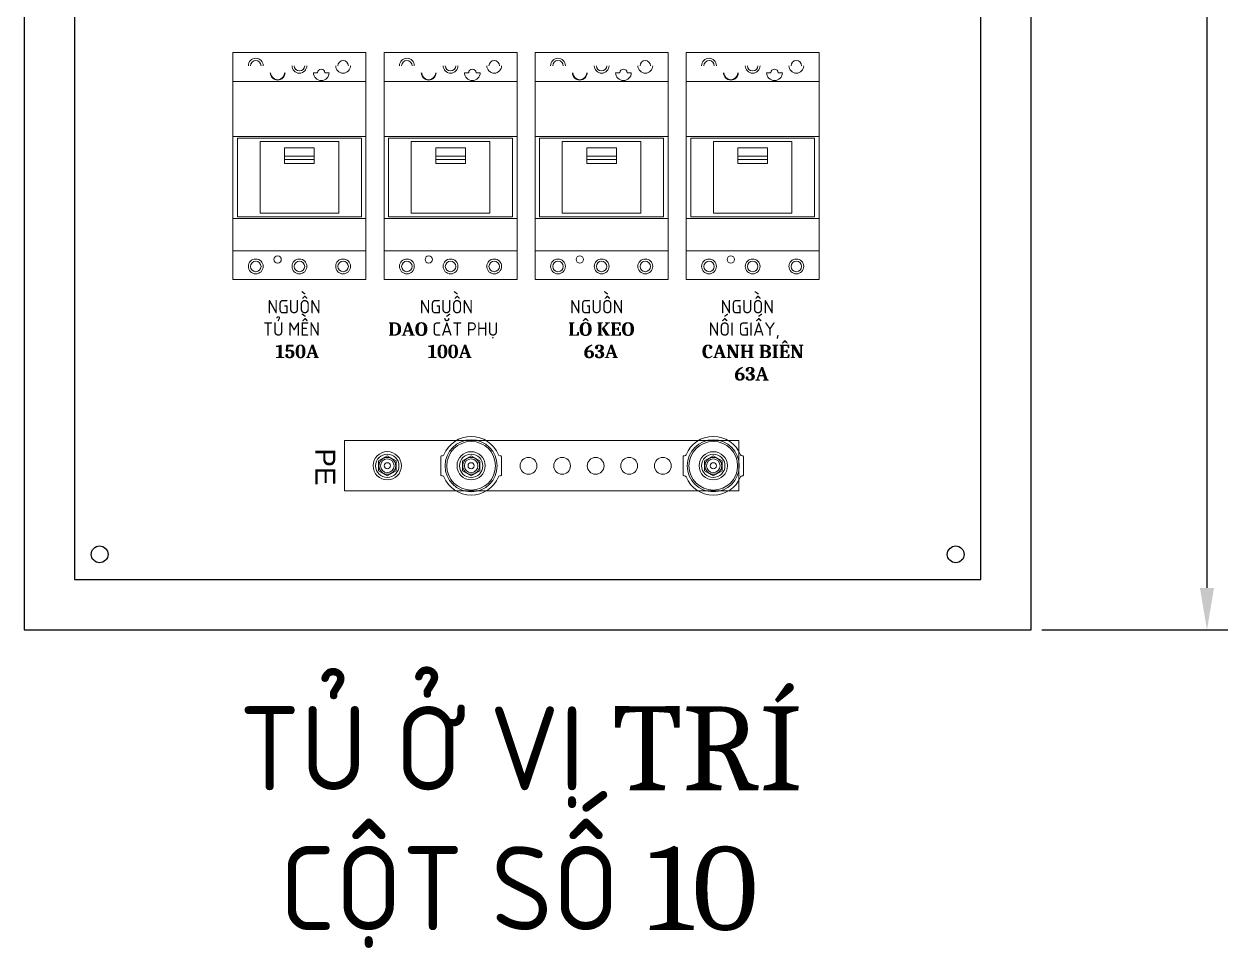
# Model space of a CAD drawing. Extents: x 223136 to 348136, y -32544 to -4064.
# Drawn here: x 239760 to 240478, y -31400 to -30849 of the extents above; entities that cross this region are included whole.
import ezdxf

# ---------------------------------------------------------------- set-up
doc = ezdxf.new("R2010")
doc.units = 0
doc.header["$LTSCALE"] = 20
doc.header["$MEASUREMENT"] = 0
doc.layers.add('busbar support', color=7, linetype='Continuous', lineweight=13)
doc.styles.add('Arial$001', font='arial.ttf', dxfattribs={"height": 0.828039})
doc.dimstyles.get("Standard").update_dxf_attribs({"dimtxt": 0.18, "dimasz": 0.18, "dimexe": 0.18, "dimexo": 0.0625, "dimgap": 0.09, "dimtad": 0, "dimtih": 1, "dimtoh": 1, "dimdec": 4, "dimzin": 0, "dimdsep": 46, "dimtxsty": 'Standard', "dimcen": 0.09, "dimadec": 0, "dimazin": 0, "dimtfac": 1, "dimtdec": 4, "dimtofl": 0, "dimtmove": 0, "dimatfit": 3, "dimfxl": 0, "dimtolj": 1, "dimtzin": 0, "dimarcsym": 0})

# ---------------------------------------------------------------- blocks, each defined once
blk = doc.blocks.new('*D65')
at = {"color": 0, "lineweight": -2, "transparency": 16777216}
for p, q in [((240366.75, -30410), (240477.67, -30410)), ((240465.17, -30435), (240465.17, -31185)), ((240366.75, -31210), (240477.67, -31210))]:
    blk.add_line(p, q, dxfattribs=at)
at = {"color": 0, "transparency": 16777216}
for points in [[(240461, -30435), (240469.33, -30435), (240465.17, -30410)], [(240461, -31185), (240469.33, -31185), (240465.17, -31210)]]:
    blk.add_solid(points, dxfattribs=at)
at = {"layer": 'Defpoints', "color": 0, "transparency": 16777216}
for p in [(240360.5, -30410), (240360.5, -31210), (240465.17, -31210)]:
    blk.add_point(p, dxfattribs=at)
at = {"color": 0, "transparency": 16777216, "insert": (240446.42, -30810), "char_height": 25, "attachment_point": 5, "rotation": 90}
blk.add_mtext('800', dxfattribs=at)
blk = doc.blocks.new('REGET')
at = {"layer": 'busbar support', "color": 40, "lineweight": 13, "ltscale": 0.6}
blk.add_lwpolyline([(259552.21, -230333.7), (259549.2, -230335.43), (259549.2, -230338.9), (259552.21, -230340.63), (259555.21, -230338.9), (259555.21, -230335.43)], close=True, dxfattribs=at)
for radius in [4.84, 4, 2.33, 1.06]:
    blk.add_circle((259552.21, -230337.17), radius, dxfattribs=at)

msp = doc.modelspace()

# ---------------------------------------------------------------- linework, layer by layer
at = {"lineweight": 0}
for p, q in [((239884.929, -31001.211), (239884.929, -30866.011)), ((239964.177, -30866.011), (239884.929, -30866.011)), ((239964.177, -31001.211), (239964.177, -30866.011)), ((239974.929, -31001.211), (239974.929, -30866.011)), ((240054.177, -30866.011), (239974.929, -30866.011)), ((240054.177, -31001.211), (240054.177, -30866.011)), ((240064.929, -31001.211), (240064.929, -30866.011)), ((240144.177, -30866.011), (240064.929, -30866.011)), ((240144.177, -31001.211), (240144.177, -30866.011)), ((240154.929, -31001.211), (240154.929, -30866.011)), ((240234.177, -30866.011), (240154.929, -30866.011)), ((240234.177, -31001.211), (240234.177, -30866.011)), ((239935.369, -30877.971), (239932.873, -30877.971)), ((239939.737, -30877.971), (239942.233, -30877.971)), ((240025.369, -30877.971), (240022.873, -30877.971)), ((240029.737, -30877.971), (240032.233, -30877.971)), ((240115.369, -30877.971), (240112.873, -30877.971)), ((240119.737, -30877.971), (240122.233, -30877.971)), ((240205.369, -30877.971), (240202.873, -30877.971)), ((240209.737, -30877.971), (240212.233, -30877.971)), ((239964.177, -30883.171), (239884.929, -30883.171)), ((240054.177, -30883.171), (239974.929, -30883.171)), ((240144.177, -30883.171), (240064.929, -30883.171)), ((240234.177, -30883.171), (240154.929, -30883.171)), ((239887.633, -30916.971), (239887.633, -30963.771)), ((239961.473, -30916.971), (239887.633, -30916.971)), ((239961.473, -30916.971), (239961.473, -30963.771)), ((239977.633, -30916.971), (239977.633, -30963.771)), ((240051.473, -30916.971), (239977.633, -30916.971)), ((240051.473, -30916.971), (240051.473, -30963.771)), ((240067.633, -30916.971), (240067.633, -30963.771)), ((240141.473, -30916.971), (240067.633, -30916.971)), ((240141.473, -30916.971), (240141.473, -30963.771)), ((240157.633, -30916.971), (240157.633, -30963.771)), ((240231.473, -30916.971), (240157.633, -30916.971)), ((240231.473, -30916.971), (240231.473, -30963.771)), ((239901.153, -30961.691), (239901.153, -30919.051)), ((239947.953, -30919.051), (239901.153, -30919.051)), ((239933.393, -30922.663), (239915.713, -30922.663)), ((239915.713, -30932.076), (239915.713, -30922.663)), ((239933.393, -30922.757), (239915.713, -30922.757)), ((239933.393, -30932.076), (239933.393, -30922.663)), ((239947.953, -30961.691), (239947.953, -30919.051)), ((239991.153, -30961.691), (239991.153, -30919.051)), ((240037.953, -30919.051), (239991.153, -30919.051)), ((240023.393, -30922.663), (240005.713, -30922.663)), ((240005.713, -30932.076), (240005.713, -30922.663)), ((240023.393, -30922.757), (240005.713, -30922.757)), ((240023.393, -30932.076), (240023.393, -30922.663)), ((240037.953, -30961.691), (240037.953, -30919.051)), ((240081.153, -30961.691), (240081.153, -30919.051)), ((240127.953, -30919.051), (240081.153, -30919.051)), ((240113.393, -30922.663), (240095.713, -30922.663)), ((240095.713, -30932.076), (240095.713, -30922.663)), ((240113.393, -30922.757), (240095.713, -30922.757)), ((240113.393, -30932.076), (240113.393, -30922.663)), ((240127.953, -30961.691), (240127.953, -30919.051)), ((240171.153, -30961.691), (240171.153, -30919.051)), ((240217.953, -30919.051), (240171.153, -30919.051)), ((240203.393, -30922.663), (240185.713, -30922.663)), ((240185.713, -30932.076), (240185.713, -30922.663)), ((240203.393, -30922.757), (240185.713, -30922.757)), ((240203.393, -30932.076), (240203.393, -30922.663)), ((240217.953, -30961.691), (240217.953, -30919.051)), ((239933.393, -30927.619), (239915.713, -30927.619)), ((239933.393, -30929.648), (239915.713, -30929.648)), ((240023.393, -30927.619), (240005.713, -30927.619)), ((240023.393, -30929.648), (240005.713, -30929.648)), ((240113.393, -30927.619), (240095.713, -30927.619)), ((240113.393, -30929.648), (240095.713, -30929.648)), ((240203.393, -30927.619), (240185.713, -30927.619)), ((240203.393, -30929.648), (240185.713, -30929.648)), ((239933.393, -30932.076), (239915.713, -30932.076)), ((240023.393, -30932.076), (240005.713, -30932.076)), ((240113.393, -30932.076), (240095.713, -30932.076)), ((240203.393, -30932.076), (240185.713, -30932.076)), ((239961.473, -30963.771), (239887.633, -30963.771)), ((239947.953, -30961.691), (239901.153, -30961.691)), ((240051.473, -30963.771), (239977.633, -30963.771)), ((240037.953, -30961.691), (239991.153, -30961.691)), ((240141.473, -30963.771), (240067.633, -30963.771)), ((240127.953, -30961.691), (240081.153, -30961.691)), ((240231.473, -30963.771), (240157.633, -30963.771)), ((240217.953, -30961.691), (240171.153, -30961.691)), ((239964.177, -30984.051), (239884.929, -30984.051)), ((240054.177, -30984.051), (239974.929, -30984.051)), ((240144.177, -30984.051), (240064.929, -30984.051)), ((240234.177, -30984.051), (240154.929, -30984.051)), ((239964.177, -31001.211), (239884.929, -31001.211)), ((240054.177, -31001.211), (239974.929, -31001.211)), ((240144.177, -31001.211), (240064.929, -31001.211)), ((240234.177, -31001.211), (240154.929, -31001.211))]:
    msp.add_line(p, q, dxfattribs=at)
at = {"lineweight": 5}
for p, q in [((240008.836, -31106.727), (240008.836, -31117.727)), ((240009.712, -31106.227), (240009.336, -31106.227)), ((240043.961, -31106.227), (240044.336, -31106.227)), ((240044.836, -31106.727), (240044.836, -31117.727)), ((240153.088, -31106.727), (240153.088, -31117.727)), ((240153.963, -31106.227), (240153.588, -31106.227)), ((240188.212, -31106.227), (240188.588, -31106.227)), ((240189.088, -31106.727), (240189.088, -31117.727)), ((240009.712, -31118.227), (240009.336, -31118.227)), ((240043.961, -31118.227), (240044.336, -31118.227)), ((240153.963, -31118.227), (240153.588, -31118.227)), ((240188.212, -31118.227), (240188.588, -31118.227))]:
    msp.add_line(p, q, dxfattribs=at)
at = {"color": 242, "true_color": 0xcd2027}
for points in [[(239760.5, -31210), (240360.5, -31210), (240360.5, -30410), (239760.5, -30410)], [(239790.5, -31180), (240330.5, -31180), (240330.5, -30440), (239790.5, -30440)]]:
    msp.add_lwpolyline(points, close=True, dxfattribs=at)
at = {"lineweight": 0}
for points in [[(239884.929, -30964.811), (239964.177, -30964.811), (239964.177, -30915.931), (239884.929, -30915.931)], [(239974.929, -30964.811), (240054.177, -30964.811), (240054.177, -30915.931), (239974.929, -30915.931)], [(240064.929, -30964.811), (240144.177, -30964.811), (240144.177, -30915.931), (240064.929, -30915.931)], [(240154.929, -30964.811), (240234.177, -30964.811), (240234.177, -30915.931), (240154.929, -30915.931)]]:
    msp.add_lwpolyline(points, close=True, dxfattribs=at)
at = {"lineweight": 5}
msp.add_lwpolyline([(239951.347, -31127.223), (240186.346, -31127.223), (240186.346, -31097.223), (239951.347, -31097.223)], close=True, dxfattribs=at)
at = {"lineweight": 0}
for centre, radius in [((239911.553, -30989.251), 2.184), ((240001.553, -30989.251), 2.184), ((240091.553, -30989.251), 2.184), ((240181.553, -30989.251), 2.184), ((239898.553, -30993.411), 4.42), ((239898.553, -30993.411), 3.12), ((239924.553, -30993.411), 4.42), ((239924.553, -30993.411), 3.12), ((239950.553, -30993.411), 4.42), ((239950.553, -30993.411), 3.12), ((239988.553, -30993.411), 4.42), ((239988.553, -30993.411), 3.12), ((240014.553, -30993.411), 4.42), ((240014.553, -30993.411), 3.12), ((240040.553, -30993.411), 4.42), ((240040.553, -30993.411), 3.12), ((240078.553, -30993.411), 4.42), ((240078.553, -30993.411), 3.12), ((240104.553, -30993.411), 4.42), ((240104.553, -30993.411), 3.12), ((240130.553, -30993.411), 4.42), ((240130.553, -30993.411), 3.12), ((240168.553, -30993.411), 4.42), ((240168.553, -30993.411), 3.12), ((240194.553, -30993.411), 4.42), ((240194.553, -30993.411), 3.12), ((240220.553, -30993.411), 4.42), ((240220.553, -30993.411), 3.12)]:
    msp.add_circle(centre, radius, dxfattribs=at)
at = {"lineweight": 5}
for centre, radius in [((240026.836, -31112.227), 15.5), ((240026.836, -31112.227), 14.5), ((240171.088, -31112.227), 15.5), ((240171.088, -31112.227), 14.5), ((239976.884, -31112.223), 5), ((240026.832, -31112.223), 5), ((240026.836, -31112.227), 5), ((240026.836, -31112.227), 5), ((240061.002, -31112.223), 5), ((240081.002, -31112.223), 5), ((240101.002, -31112.223), 5), ((240121.002, -31112.223), 5), ((240141.002, -31112.223), 5), ((240171.088, -31112.227), 5), ((240171.088, -31112.227), 5), ((240171.093, -31112.223), 5)]:
    msp.add_circle(centre, radius, dxfattribs=at)
for centre in [(239805.5, -31165), (240315.5, -31165)]:
    msp.add_circle(centre, 5)
at = {"lineweight": 0}
for centre, radius, start, end in [((239898.553, -30873.811), 4.42, 0, 180), ((239898.553, -30873.811), 3.12, 0, 180), ((239924.553, -30873.811), 4.42, 180, 0), ((239924.553, -30873.811), 3.12, 180, 0), ((239950.553, -30873.811), 4.42, 180, 0), ((239950.553, -30873.811), 3.12, 0, 180), ((239988.553, -30873.811), 4.42, 0, 180), ((239988.553, -30873.811), 3.12, 0, 180), ((240014.553, -30873.811), 4.42, 180, 0), ((240014.553, -30873.811), 3.12, 180, 0), ((240040.553, -30873.811), 4.42, 180, 0), ((240040.553, -30873.811), 3.12, 0, 180), ((240078.553, -30873.811), 4.42, 0, 180), ((240078.553, -30873.811), 3.12, 0, 180), ((240104.553, -30873.811), 4.42, 180, 0), ((240104.553, -30873.811), 3.12, 180, 0), ((240130.553, -30873.811), 4.42, 180, 0), ((240130.553, -30873.811), 3.12, 0, 180), ((240168.553, -30873.811), 4.42, 0, 180), ((240168.553, -30873.811), 3.12, 0, 180), ((240194.553, -30873.811), 4.42, 180, 0), ((240194.553, -30873.811), 3.12, 180, 0), ((240220.553, -30873.811), 4.42, 180, 0), ((240220.553, -30873.811), 3.12, 0, 180), ((239911.553, -30877.971), 4.42, 180, 0), ((239911.553, -30877.971), 4.16, 180, 0), ((239937.553, -30877.971), 4.68, 180, 0), ((239937.553, -30877.971), 2.184, 0, 180), ((240001.553, -30877.971), 4.42, 180, 0), ((240001.553, -30877.971), 4.16, 180, 0), ((240027.553, -30877.971), 4.68, 180, 0), ((240027.553, -30877.971), 2.184, 0, 180), ((240091.553, -30877.971), 4.42, 180, 0), ((240091.553, -30877.971), 4.16, 180, 0), ((240117.553, -30877.971), 4.68, 180, 0), ((240117.553, -30877.971), 2.184, 0, 180), ((240181.553, -30877.971), 4.42, 180, 0), ((240181.553, -30877.971), 4.16, 180, 0), ((240207.553, -30877.971), 4.68, 180, 0), ((240207.553, -30877.971), 2.184, 0, 180), ((239911.553, -30989.251), 2.184, 180, 0), ((240001.553, -30989.251), 2.184, 180, 0), ((240091.553, -30989.251), 2.184, 180, 0), ((240181.553, -30989.251), 2.184, 180, 0)]:
    msp.add_arc(centre, radius, start, end, dxfattribs=at)
at = {"lineweight": 5}
for centre, radius, start, end in [((240026.836, -31112.227), 17.5, 22.233272, 157.766728), ((240171.088, -31112.227), 17.5, 22.233272, 157.766728), ((240009.336, -31106.727), 0.5, 90, 180), ((240009.712, -31105.227), 1, 270, 337.766728), ((240043.961, -31105.227), 1, 202.233272, 270), ((240044.336, -31106.727), 0.5, 0, 90), ((240153.588, -31106.727), 0.5, 90, 180), ((240153.963, -31105.227), 1, 270, 337.766728), ((240188.212, -31105.227), 1, 202.233272, 270), ((240188.588, -31106.727), 0.5, 0, 90), ((240009.336, -31117.727), 0.5, 180, 270), ((240044.336, -31117.727), 0.5, 270, 0), ((240153.588, -31117.727), 0.5, 180, 270), ((240188.588, -31117.727), 0.5, 270, 0), ((240009.712, -31119.227), 1, 22.233272, 90), ((240026.836, -31112.227), 17.5, 202.233272, 337.766728), ((240043.961, -31119.227), 1, 90, 157.766728), ((240153.963, -31119.227), 1, 22.233272, 90), ((240171.088, -31112.227), 17.5, 202.233272, 337.766728), ((240188.212, -31119.227), 1, 90, 157.766728)]:
    msp.add_arc(centre, radius, start, end, dxfattribs=at)

# ---------------------------------------------------------------- block references
at = {"layer": 'busbar support', "color": 7, "lineweight": 5, "ltscale": 0.6, "yscale": 1.739886907305111, "zscale": 1.739886907305111, "rotation": 180}
for p, xscale in [((691568.368, -431872.843), 1.739886907305111), ((691618.32, -431872.847), 1.739886907305111), ((-211420.396, -431872.847), -1.739886907305111)]:
    msp.add_blockref('REGET', p, dxfattribs=dict(at, xscale=xscale))

# ---------------------------------------------------------------- texts
at = {"color": 7, "lineweight": 5, "true_color": 0x000007, "style": 'Arial$001'}
msp.add_text('PE ', height=11.8254, rotation=270, dxfattribs=at).set_placement((239934.09, -31101.895))
at = {"linetype": 'ByBlock', "attachment_point": 1}
for s, width, heights, insert, char_height in [('\\pi20.49258;{\\fCambria|b0|i0|c0|p18;NGUỒN\\P\\pi17.95845;\\fCambria|b1|i0|c0|p18;TỦ MỀN\\P\\pi25.27041;150A}', 78.5, [57.025], (239885, -31013.399), 8), ('\\pi26.74258;{\\fCambria|b0|i0|c0|p18;NGUỒN\\P\\pi7.9723;\\fCambria|b1|i0|c0|p18;DAO CẮT PHỤ\\P\\pi31.52041;100A}', 91, [62.101], (239969.5, -31013.399), 8), ('\\pi20.74258;{\\fCambria|b0|i0|c0|p18;NGUỒN\\P\\pi19.66327;\\fCambria|b1|i0|c0|p18;LÔ KEO\\P\\pi28.91691;63A}', 79, [61.101], (240065, -31013.399), 8), ('\\pi20.99258;{\\fCambria|b0|i0|c0|p18;NGUỒN\\P\\pi13.84913;\\fCambria|b1|i0|c0|p18;NỐI GIẤY, \\P\\pi9.81706;CANH BIÊN\\P\\pi29.16691;63A}', 79.5, [71.101], (240154.5, -31013.399), 8), ('\\pi120.05558;{\\fCambria|b0|i0|c0|p18;TỦ Ở VỊ TRÍ\\P\\pi144.18664;CỘT SỐ 10}', 613.5, [204.934], (239768.5, -31255.566), 50)]:
    msp.add_mtext_dynamic_manual_height_columns(s, width=width, gutter_width=1.5, heights=heights, dxfattribs=dict(at, insert=insert, char_height=char_height))

# ---------------------------------------------------------------- dimensions: what is measured, and where the dimension line sits
dim = msp.add_linear_dim(base=(240465.166, -31210), p1=(240360.5, -30410), p2=(240360.5, -31210), angle=90, dimstyle='Standard', override={"dimscale": 10, "dimtxt": 2.5, "dimasz": 2.5, "dimexe": 1.25, "dimexo": 0.625, "dimgap": 0.625, "dimtad": 1, "dimtih": 0, "dimtoh": 0, "dimdec": 2, "dimzin": 8, "dimdsep": 44, "dimcen": 2.5, "dimtdec": 2, "dimtofl": 1, "dimtolj": 0, "dimtzin": 8})
dim.commit()
dim.dimension.update_dxf_attribs({"geometry": '*D65', "text_midpoint": (240446.416, -30810)})

doc.saveas('drawing.dxf')
